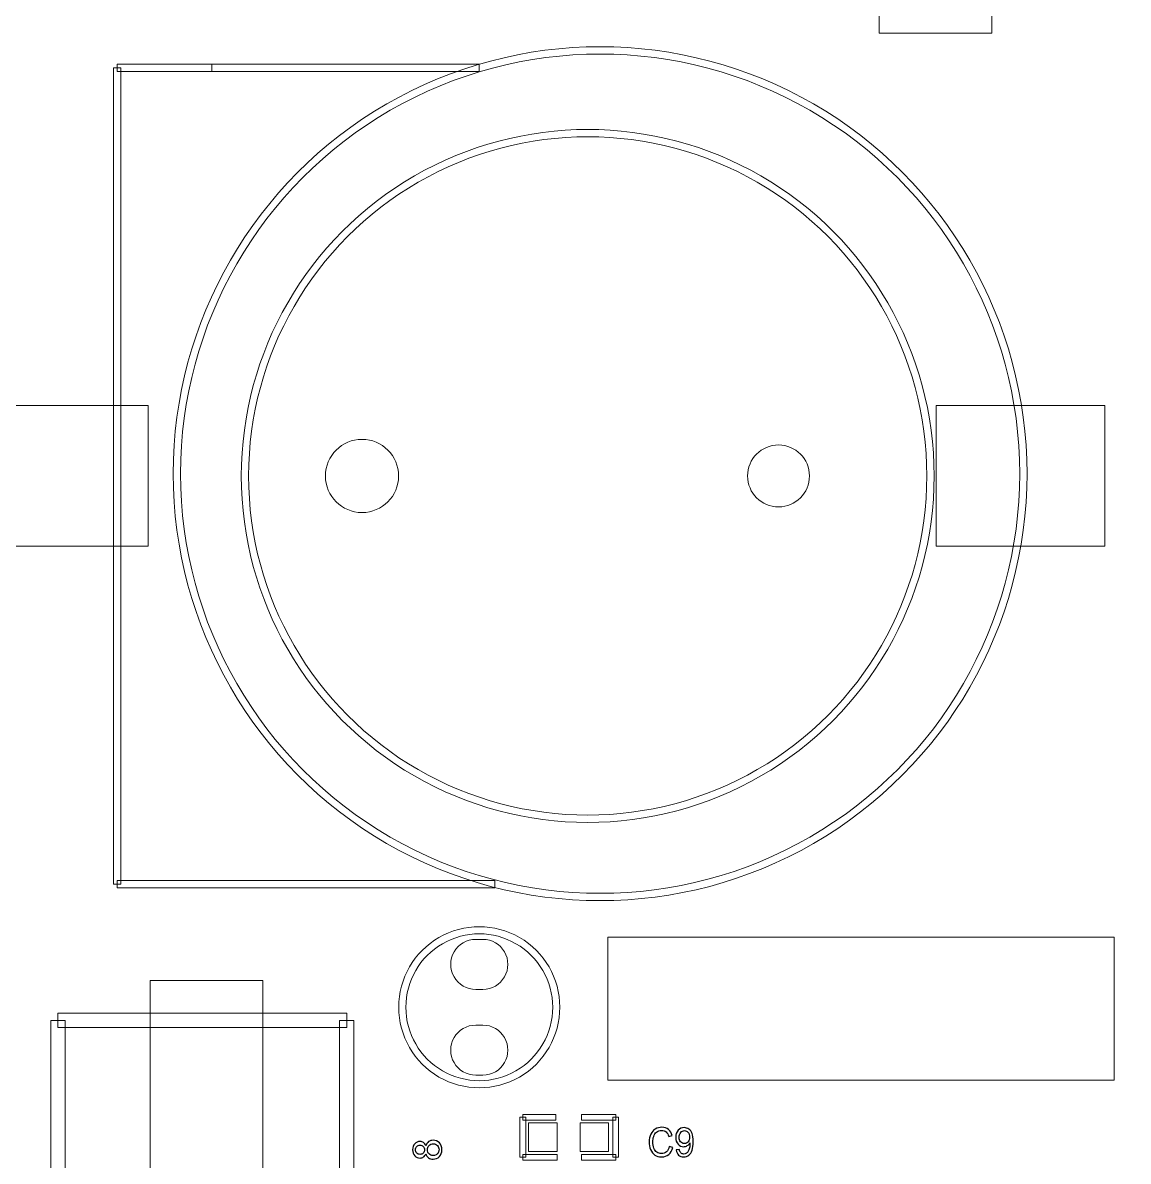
# Model space of a CAD drawing. Header units: millimetres. Extents: x -86 to 67, y -55 to 52.
# Drawn here: x 32.57 to 52.21, y -23.28 to -3.05 of the extents above; entities that cross this region are included whole.
import ezdxf

# ---------------------------------------------------------------- set-up
doc = ezdxf.new("R2010")
doc.units = ezdxf.units.MM
doc.header["$MEASUREMENT"] = 0
for name, color, linetype in [('BG_OUTLINE', 7, 'Continuous'), ('PG_SILKSCREEN_TOP', 7, 'Continuous'), ('PIN_TOP', 7, 'Continuous'), ('RD_SILKSCREEN_TOP', 7, 'Continuous')]:
    doc.layers.add(name, color=color, linetype=linetype)

msp = doc.modelspace()

# ---------------------------------------------------------------- linework, layer by layer
at = {"layer": 'BG_OUTLINE', "color": 3, "lineweight": 9}
msp.add_open_spline([(-60.0926, 34.7331), (-60.0926, 34.7331), (63.7724, 34.7331), (63.7724, 34.7331), (63.7724, 34.7331), (64.585, 34.7336), (65.3646, 34.4113), (65.9396, 33.837), (65.9396, 33.837), (66.5146, 33.2627), (66.8379, 32.4797), (66.8384, 31.667), (66.8384, 31.667), (66.8384, 31.667), (66.8412, -52.28), (66.8412, -52.28), (66.8412, -52.28), (66.8412, -52.28), (66.8384, -52.1933), (66.8384, -52.1933), (66.8384, -52.1933), (66.8389, -53.006), (66.5166, -53.7856), (65.9424, -54.3606), (65.9424, -54.3606), (65.3681, -54.9356), (64.585, -55.2589), (63.7724, -55.2594), (63.7724, -55.2594), (63.7724, -55.2594), (-60.1869, -55.2594), (-60.1869, -55.2594), (-60.1869, -55.2594), (-60.1869, -55.2594), (-60.0853, -55.2518), (-60.0853, -55.2518), (-60.0853, -55.2518), (-60.8979, -55.2523), (-61.6775, -54.9299), (-62.2525, -54.3557), (-62.2525, -54.3557), (-62.8275, -53.7814), (-63.1508, -52.9984), (-63.1513, -52.1857), (-63.1513, -52.1857), (-63.1513, -52.1857), (-63.1587, 31.667), (-63.1587, 31.667), (-63.1587, 31.667), (-63.1592, 32.4797), (-62.8369, 33.2593), (-62.2626, 33.8343), (-62.2626, 33.8343), (-61.6883, 34.4093), (-60.9053, 34.7326), (-60.0926, 34.7331)], degree=3, knots=[0, 0, 0, 0, 0.0714286, 0.0714286, 0.0714286, 0.0714286, 0.1428571, 0.1428571, 0.1428571, 0.1428571, 0.2142857, 0.2142857, 0.2142857, 0.2142857, 0.2857143, 0.2857143, 0.2857143, 0.2857143, 0.3571429, 0.3571429, 0.3571429, 0.3571429, 0.4285714, 0.4285714, 0.4285714, 0.4285714, 0.5, 0.5, 0.5, 0.5, 0.5714286, 0.5714286, 0.5714286, 0.5714286, 0.6428571, 0.6428571, 0.6428571, 0.6428571, 0.7142857, 0.7142857, 0.7142857, 0.7142857, 0.7857143, 0.7857143, 0.7857143, 0.7857143, 0.8571429, 0.8571429, 0.8571429, 0.8571429, 0.9285714, 0.9285714, 0.9285714, 0.9285714, 1, 1, 1, 1], dxfattribs=at)
at = {"layer": 'PG_SILKSCREEN_TOP', "color": 6, "lineweight": 9}
for points, knots in [([(35.2392, -11.0634), (35.2393, -8.3535), (36.685, -5.8495), (39.0319, -4.4946), (39.0319, -4.4946), (41.3787, -3.1397), (44.2701, -3.1398), (46.6169, -4.4947), (46.6169, -4.4947), (48.9637, -5.8497), (50.4093, -8.3538), (50.4093, -11.0636)], [0, 0, 0, 0, 0.3333333, 0.3333333, 0.3333333, 0.3333333, 0.6666667, 0.6666667, 0.6666667, 0.6666667, 1, 1, 1, 1]), ([(50.2793, -11.0636), (50.2793, -8.4002), (48.8584, -5.9391), (46.5519, -4.6074), (46.5519, -4.6074), (44.2453, -3.2756), (41.4035, -3.2756), (39.0969, -4.6072), (39.0969, -4.6072), (36.7903, -5.9389), (35.3693, -8.4), (35.3693, -11.0634)], [0, 0, 0, 0, 0.3333333, 0.3333333, 0.3333333, 0.3333333, 0.6666667, 0.6666667, 0.6666667, 0.6666667, 1, 1, 1, 1]), ([(35.9242, -3.7886), (35.9242, -3.7886), (35.9242, -3.9186), (35.9242, -3.9186), (35.9242, -3.9186), (35.9242, -3.9186), (34.2442, -3.9186), (34.2442, -3.9186), (34.2442, -3.9186), (34.2442, -3.9186), (34.2442, -3.7886), (34.2442, -3.7886), (34.2442, -3.7886), (34.2442, -3.7886), (35.9242, -3.7886), (35.9242, -3.7886)], [0, 0, 0, 0, 0.25, 0.25, 0.25, 0.25, 0.5, 0.5, 0.5, 0.5, 0.75, 0.75, 0.75, 0.75, 1, 1, 1, 1]), ([(40.6742, -3.7886), (40.6742, -3.7886), (40.6742, -3.9186), (40.6742, -3.9186), (40.6742, -3.9186), (40.6742, -3.9186), (35.9242, -3.9186), (35.9242, -3.9186), (35.9242, -3.9186), (35.9242, -3.9186), (35.9242, -3.7886), (35.9242, -3.7886), (35.9242, -3.7886), (35.9242, -3.7886), (40.6742, -3.7886), (40.6742, -3.7886)], [0, 0, 0, 0, 0.25, 0.25, 0.25, 0.25, 0.5, 0.5, 0.5, 0.5, 0.75, 0.75, 0.75, 0.75, 1, 1, 1, 1]), ([(34.1792, -3.8536), (34.1792, -3.8536), (34.3093, -3.8536), (34.3093, -3.8536), (34.3093, -3.8536), (34.3093, -3.8536), (34.3093, -18.3534), (34.3093, -18.3534), (34.3093, -18.3534), (34.3093, -18.3534), (34.1792, -18.3534), (34.1792, -18.3534), (34.1792, -18.3534), (34.1792, -18.3534), (34.1792, -3.8536), (34.1792, -3.8536)], [0, 0, 0, 0, 0.25, 0.25, 0.25, 0.25, 0.5, 0.5, 0.5, 0.5, 0.75, 0.75, 0.75, 0.75, 1, 1, 1, 1]), ([(36.4492, -11.1035), (36.4492, -8.9045), (37.6224, -6.8726), (39.5268, -5.7731), (39.5268, -5.7731), (41.4311, -4.6736), (43.7774, -4.6736), (45.6818, -5.7731), (45.6818, -5.7731), (47.5862, -6.8726), (48.7593, -8.9045), (48.7593, -11.1035)], [0, 0, 0, 0, 0.3333333, 0.3333333, 0.3333333, 0.3333333, 0.6666667, 0.6666667, 0.6666667, 0.6666667, 1, 1, 1, 1]), ([(48.6293, -11.1035), (48.6293, -8.951), (47.4809, -6.962), (45.6168, -5.8857), (45.6168, -5.8857), (43.7526, -4.8094), (41.4559, -4.8094), (39.5918, -5.8857), (39.5918, -5.8857), (37.7276, -6.962), (36.5793, -8.951), (36.5793, -11.1035)], [0, 0, 0, 0, 0.3333333, 0.3333333, 0.3333333, 0.3333333, 0.6666667, 0.6666667, 0.6666667, 0.6666667, 1, 1, 1, 1]), ([(50.4093, -11.0636), (50.4093, -13.7735), (48.9635, -16.2775), (46.6167, -17.6324), (46.6167, -17.6324), (44.2698, -18.9873), (41.3784, -18.9872), (39.0317, -17.6323), (39.0317, -17.6323), (36.6849, -16.2773), (35.2392, -13.7732), (35.2392, -11.0634)], [0, 0, 0, 0, 0.3333333, 0.3333333, 0.3333333, 0.3333333, 0.6666667, 0.6666667, 0.6666667, 0.6666667, 1, 1, 1, 1]), ([(35.3693, -11.0634), (35.3693, -13.7268), (36.7901, -16.1879), (39.0967, -17.5196), (39.0967, -17.5196), (41.4032, -18.8514), (44.2451, -18.8514), (46.5517, -17.5198), (46.5517, -17.5198), (48.8583, -16.1881), (50.2792, -13.727), (50.2793, -11.0636)], [0, 0, 0, 0, 0.3333333, 0.3333333, 0.3333333, 0.3333333, 0.6666667, 0.6666667, 0.6666667, 0.6666667, 1, 1, 1, 1]), ([(48.7593, -11.1035), (48.7593, -13.3025), (47.5862, -15.3344), (45.6818, -16.4339), (45.6818, -16.4339), (43.7774, -17.5334), (41.4311, -17.5334), (39.5268, -16.4339), (39.5268, -16.4339), (37.6224, -15.3344), (36.4492, -13.3025), (36.4492, -11.1035)], [0, 0, 0, 0, 0.3333333, 0.3333333, 0.3333333, 0.3333333, 0.6666667, 0.6666667, 0.6666667, 0.6666667, 1, 1, 1, 1]), ([(36.5793, -11.1035), (36.5793, -13.256), (37.7276, -15.245), (39.5918, -16.3213), (39.5918, -16.3213), (41.4559, -17.3976), (43.7526, -17.3976), (45.6168, -16.3213), (45.6168, -16.3213), (47.4809, -15.245), (48.6293, -13.256), (48.6293, -11.1035)], [0, 0, 0, 0, 0.3333333, 0.3333333, 0.3333333, 0.3333333, 0.6666667, 0.6666667, 0.6666667, 0.6666667, 1, 1, 1, 1]), ([(34.2442, -18.4184), (34.2442, -18.4184), (34.2442, -18.2884), (34.2442, -18.2884), (34.2442, -18.2884), (34.2442, -18.2884), (40.9541, -18.2884), (40.9541, -18.2884), (40.9541, -18.2884), (40.9541, -18.2884), (40.9541, -18.4184), (40.9541, -18.4184), (40.9541, -18.4184), (40.9541, -18.4184), (34.2442, -18.4184), (34.2442, -18.4184)], [0, 0, 0, 0, 0.25, 0.25, 0.25, 0.25, 0.5, 0.5, 0.5, 0.5, 0.75, 0.75, 0.75, 0.75, 1, 1, 1, 1]), ([(39.2457, -20.5427), (39.2457, -20.0313), (39.5185, -19.5588), (39.9614, -19.3031), (39.9614, -19.3031), (40.4042, -19.0474), (40.9498, -19.0474), (41.3927, -19.3031), (41.3927, -19.3031), (41.8355, -19.5588), (42.1083, -20.0313), (42.1083, -20.5427)], [0, 0, 0, 0, 0.3333333, 0.3333333, 0.3333333, 0.3333333, 0.6666667, 0.6666667, 0.6666667, 0.6666667, 1, 1, 1, 1]), ([(41.9813, -20.5427), (41.9813, -20.0767), (41.7327, -19.6461), (41.3292, -19.4131), (41.3292, -19.4131), (40.9256, -19.1801), (40.4284, -19.1801), (40.0249, -19.4131), (40.0249, -19.4131), (39.6213, -19.6461), (39.3727, -20.0767), (39.3727, -20.5427)], [0, 0, 0, 0, 0.3333333, 0.3333333, 0.3333333, 0.3333333, 0.6666667, 0.6666667, 0.6666667, 0.6666667, 1, 1, 1, 1]), ([(42.1083, -20.5427), (42.1083, -21.054), (41.8355, -21.5265), (41.3927, -21.7822), (41.3927, -21.7822), (40.9498, -22.0379), (40.4042, -22.0379), (39.9614, -21.7822), (39.9614, -21.7822), (39.5185, -21.5265), (39.2457, -21.054), (39.2457, -20.5427)], [0, 0, 0, 0, 0.3333333, 0.3333333, 0.3333333, 0.3333333, 0.6666667, 0.6666667, 0.6666667, 0.6666667, 1, 1, 1, 1]), ([(39.3727, -20.5427), (39.3727, -21.0086), (39.6213, -21.4392), (40.0249, -21.6722), (40.0249, -21.6722), (40.4284, -21.9052), (40.9256, -21.9052), (41.3292, -21.6722), (41.3292, -21.6722), (41.7327, -21.4392), (41.9813, -21.0086), (41.9813, -20.5427)], [0, 0, 0, 0, 0.3333333, 0.3333333, 0.3333333, 0.3333333, 0.6666667, 0.6666667, 0.6666667, 0.6666667, 1, 1, 1, 1]), ([(33.0641, -20.7763), (33.0641, -20.7763), (33.3181, -20.7763), (33.3181, -20.7763), (33.3181, -20.7763), (33.3181, -20.7763), (33.3181, -32.2063), (33.3181, -32.2063), (33.3181, -32.2063), (33.3181, -32.2063), (33.0641, -32.2063), (33.0641, -32.2063), (33.0641, -32.2063), (33.0641, -32.2063), (33.0641, -20.7763), (33.0641, -20.7763)], [0, 0, 0, 0, 0.25, 0.25, 0.25, 0.25, 0.5, 0.5, 0.5, 0.5, 0.75, 0.75, 0.75, 0.75, 1, 1, 1, 1]), ([(38.3219, -20.6493), (38.3219, -20.6493), (38.3219, -20.9033), (38.3219, -20.9033), (38.3219, -20.9033), (38.3219, -20.9033), (33.1911, -20.9033), (33.1911, -20.9033), (33.1911, -20.9033), (33.1911, -20.9033), (33.1911, -20.6493), (33.1911, -20.6493), (33.1911, -20.6493), (33.1911, -20.6493), (38.3219, -20.6493), (38.3219, -20.6493)], [0, 0, 0, 0, 0.25, 0.25, 0.25, 0.25, 0.5, 0.5, 0.5, 0.5, 0.75, 0.75, 0.75, 0.75, 1, 1, 1, 1]), ([(38.4489, -32.2063), (38.4489, -32.2063), (38.1949, -32.2063), (38.1949, -32.2063), (38.1949, -32.2063), (38.1949, -32.2063), (38.1949, -20.7763), (38.1949, -20.7763), (38.1949, -20.7763), (38.1949, -20.7763), (38.4489, -20.7763), (38.4489, -20.7763), (38.4489, -20.7763), (38.4489, -20.7763), (38.4489, -32.2063), (38.4489, -32.2063)], [0, 0, 0, 0, 0.25, 0.25, 0.25, 0.25, 0.5, 0.5, 0.5, 0.5, 0.75, 0.75, 0.75, 0.75, 1, 1, 1, 1]), ([(41.4512, -22.5467), (41.4512, -22.5467), (41.4512, -22.4451), (41.4512, -22.4451), (41.4512, -22.4451), (41.4512, -22.4451), (42.0354, -22.4451), (42.0354, -22.4451), (42.0354, -22.4451), (42.0354, -22.4451), (42.0354, -22.5467), (42.0354, -22.5467), (42.0354, -22.5467), (42.0354, -22.5467), (41.4512, -22.5467), (41.4512, -22.5467)], [0, 0, 0, 0, 0.25, 0.25, 0.25, 0.25, 0.5, 0.5, 0.5, 0.5, 0.75, 0.75, 0.75, 0.75, 1, 1, 1, 1]), ([(43.1022, -22.4451), (43.1022, -22.4451), (43.1022, -22.5467), (43.1022, -22.5467), (43.1022, -22.5467), (43.1022, -22.5467), (42.4926, -22.5467), (42.4926, -22.5467), (42.4926, -22.5467), (42.4926, -22.5467), (42.4926, -22.4451), (42.4926, -22.4451), (42.4926, -22.4451), (42.4926, -22.4451), (43.1022, -22.4451), (43.1022, -22.4451)], [0, 0, 0, 0, 0.25, 0.25, 0.25, 0.25, 0.5, 0.5, 0.5, 0.5, 0.75, 0.75, 0.75, 0.75, 1, 1, 1, 1]), ([(41.502, -23.2071), (41.502, -23.2071), (41.4004, -23.2071), (41.4004, -23.2071), (41.4004, -23.2071), (41.4004, -23.2071), (41.4004, -22.4959), (41.4004, -22.4959), (41.4004, -22.4959), (41.4004, -22.4959), (41.502, -22.4959), (41.502, -22.4959), (41.502, -22.4959), (41.502, -22.4959), (41.502, -23.2071), (41.502, -23.2071)], [0, 0, 0, 0, 0.25, 0.25, 0.25, 0.25, 0.5, 0.5, 0.5, 0.5, 0.75, 0.75, 0.75, 0.75, 1, 1, 1, 1]), ([(43.153, -23.2071), (43.153, -23.2071), (43.0514, -23.2071), (43.0514, -23.2071), (43.0514, -23.2071), (43.0514, -23.2071), (43.0514, -22.4959), (43.0514, -22.4959), (43.0514, -22.4959), (43.0514, -22.4959), (43.153, -22.4959), (43.153, -22.4959), (43.153, -22.4959), (43.153, -22.4959), (43.153, -23.2071), (43.153, -23.2071)], [0, 0, 0, 0, 0.25, 0.25, 0.25, 0.25, 0.5, 0.5, 0.5, 0.5, 0.75, 0.75, 0.75, 0.75, 1, 1, 1, 1]), ([(42.0608, -23.1563), (42.0608, -23.1563), (42.0608, -23.2579), (42.0608, -23.2579), (42.0608, -23.2579), (42.0608, -23.2579), (41.4512, -23.2579), (41.4512, -23.2579), (41.4512, -23.2579), (41.4512, -23.2579), (41.4512, -23.1563), (41.4512, -23.1563), (41.4512, -23.1563), (41.4512, -23.1563), (42.0608, -23.1563), (42.0608, -23.1563)], [0, 0, 0, 0, 0.25, 0.25, 0.25, 0.25, 0.5, 0.5, 0.5, 0.5, 0.75, 0.75, 0.75, 0.75, 1, 1, 1, 1]), ([(43.1022, -23.1563), (43.1022, -23.1563), (43.1022, -23.2579), (43.1022, -23.2579), (43.1022, -23.2579), (43.1022, -23.2579), (42.4926, -23.2579), (42.4926, -23.2579), (42.4926, -23.2579), (42.4926, -23.2579), (42.4926, -23.1563), (42.4926, -23.1563), (42.4926, -23.1563), (42.4926, -23.1563), (43.1022, -23.1563), (43.1022, -23.1563)], [0, 0, 0, 0, 0.25, 0.25, 0.25, 0.25, 0.5, 0.5, 0.5, 0.5, 0.75, 0.75, 0.75, 0.75, 1, 1, 1, 1])]:
    msp.add_open_spline(points, degree=3, knots=knots, dxfattribs=at)
at = {"layer": 'PIN_TOP', "lineweight": 9}
for points, knots in [([(49.7842, -3.2376), (49.7842, -3.2376), (47.7842, -3.2376), (47.7842, -3.2376), (47.7842, -3.2376), (47.7842, -3.2376), (47.7842, 0.2625), (47.7842, 0.2625), (47.7842, 0.2625), (47.7842, 0.2625), (49.7842, 0.2625), (49.7842, 0.2625), (49.7842, 0.2625), (49.7842, 0.2625), (49.7842, -3.2376), (49.7842, -3.2376)], [0, 0, 0, 0, 0.25, 0.25, 0.25, 0.25, 0.5, 0.5, 0.5, 0.5, 0.75, 0.75, 0.75, 0.75, 1, 1, 1, 1]), ([(34.7943, -9.8534), (34.7943, -9.8534), (34.7943, -12.3536), (34.7943, -12.3536), (34.7943, -12.3536), (34.7943, -12.3536), (31.7943, -12.3536), (31.7943, -12.3536), (31.7943, -12.3536), (31.7943, -12.3536), (31.7943, -9.8534), (31.7943, -9.8534), (31.7943, -9.8534), (31.7943, -9.8534), (34.7943, -9.8534), (34.7943, -9.8534)], [0, 0, 0, 0, 0.25, 0.25, 0.25, 0.25, 0.5, 0.5, 0.5, 0.5, 0.75, 0.75, 0.75, 0.75, 1, 1, 1, 1]), ([(51.7942, -9.8534), (51.7942, -9.8534), (51.7942, -12.3536), (51.7942, -12.3536), (51.7942, -12.3536), (51.7942, -12.3536), (48.7942, -12.3536), (48.7942, -12.3536), (48.7942, -12.3536), (48.7942, -12.3536), (48.7942, -9.8534), (48.7942, -9.8534), (48.7942, -9.8534), (48.7942, -9.8534), (51.7942, -9.8534), (51.7942, -9.8534)], [0, 0, 0, 0, 0.25, 0.25, 0.25, 0.25, 0.5, 0.5, 0.5, 0.5, 0.75, 0.75, 0.75, 0.75, 1, 1, 1, 1]), ([(39.2442, -11.1035), (39.2442, -10.7445), (38.9532, -10.4535), (38.5942, -10.4535), (38.5942, -10.4535), (38.2353, -10.4535), (37.9442, -10.7445), (37.9442, -11.1035), (37.9442, -11.1035), (37.9442, -11.4625), (38.2353, -11.7535), (38.5942, -11.7535), (38.5942, -11.7535), (38.9532, -11.7535), (39.2442, -11.4625), (39.2442, -11.1035)], [0, 0, 0, 0, 0.25, 0.25, 0.25, 0.25, 0.5, 0.5, 0.5, 0.5, 0.75, 0.75, 0.75, 0.75, 1, 1, 1, 1]), ([(46.5443, -11.1035), (46.5443, -10.7997), (46.298, -10.5535), (45.9943, -10.5535), (45.9943, -10.5535), (45.6905, -10.5535), (45.4442, -10.7997), (45.4442, -11.1035), (45.4442, -11.1035), (45.4442, -11.4073), (45.6905, -11.6535), (45.9943, -11.6535), (45.9943, -11.6535), (46.298, -11.6535), (46.5443, -11.4073), (46.5443, -11.1035)], [0, 0, 0, 0, 0.25, 0.25, 0.25, 0.25, 0.5, 0.5, 0.5, 0.5, 0.75, 0.75, 0.75, 0.75, 1, 1, 1, 1]), ([(40.6135, -19.3362), (40.6135, -19.3362), (40.7405, -19.3362), (40.7405, -19.3362), (40.7405, -19.3362), (40.8993, -19.3362), (41.0461, -19.4209), (41.1255, -19.5584), (41.1255, -19.5584), (41.2049, -19.6959), (41.2049, -19.8654), (41.1255, -20.0029), (41.1255, -20.0029), (41.0461, -20.1404), (40.8993, -20.2252), (40.7405, -20.2252), (40.7405, -20.2252), (40.7405, -20.2252), (40.6135, -20.2252), (40.6135, -20.2252), (40.6135, -20.2252), (40.4547, -20.2252), (40.308, -20.1404), (40.2286, -20.0029), (40.2286, -20.0029), (40.1492, -19.8654), (40.1492, -19.6959), (40.2286, -19.5584), (40.2286, -19.5584), (40.308, -19.4209), (40.4547, -19.3362), (40.6135, -19.3362)], [0, 0, 0, 0, 0.125, 0.125, 0.125, 0.125, 0.25, 0.25, 0.25, 0.25, 0.375, 0.375, 0.375, 0.375, 0.5, 0.5, 0.5, 0.5, 0.625, 0.625, 0.625, 0.625, 0.75, 0.75, 0.75, 0.75, 0.875, 0.875, 0.875, 0.875, 1, 1, 1, 1]), ([(51.9588, -21.8381), (51.9588, -21.8381), (42.9588, -21.8381), (42.9588, -21.8381), (42.9588, -21.8381), (42.9588, -21.8381), (42.9588, -19.2981), (42.9588, -19.2981), (42.9588, -19.2981), (42.9588, -19.2981), (51.9588, -19.2981), (51.9588, -19.2981), (51.9588, -19.2981), (51.9588, -19.2981), (51.9588, -21.8381), (51.9588, -21.8381)], [0, 0, 0, 0, 0.25, 0.25, 0.25, 0.25, 0.5, 0.5, 0.5, 0.5, 0.75, 0.75, 0.75, 0.75, 1, 1, 1, 1]), ([(34.8327, -20.0677), (34.8327, -20.0677), (36.8327, -20.0677), (36.8327, -20.0677), (36.8327, -20.0677), (36.8327, -20.0677), (36.8327, -23.5678), (36.8327, -23.5678), (36.8327, -23.5678), (36.8327, -23.5678), (34.8327, -23.5678), (34.8327, -23.5678), (34.8327, -23.5678), (34.8327, -23.5678), (34.8327, -20.0677), (34.8327, -20.0677)], [0, 0, 0, 0, 0.25, 0.25, 0.25, 0.25, 0.5, 0.5, 0.5, 0.5, 0.75, 0.75, 0.75, 0.75, 1, 1, 1, 1]), ([(40.6135, -20.8602), (40.6135, -20.8602), (40.7405, -20.8602), (40.7405, -20.8602), (40.7405, -20.8602), (40.8993, -20.8602), (41.0461, -20.9449), (41.1255, -21.0824), (41.1255, -21.0824), (41.2049, -21.2199), (41.2049, -21.3894), (41.1255, -21.5269), (41.1255, -21.5269), (41.0461, -21.6644), (40.8993, -21.7492), (40.7405, -21.7492), (40.7405, -21.7492), (40.7405, -21.7492), (40.6135, -21.7492), (40.6135, -21.7492), (40.6135, -21.7492), (40.4547, -21.7492), (40.308, -21.6644), (40.2286, -21.5269), (40.2286, -21.5269), (40.1492, -21.3894), (40.1492, -21.2199), (40.2286, -21.0824), (40.2286, -21.0824), (40.308, -20.9449), (40.4547, -20.8602), (40.6135, -20.8602)], [0, 0, 0, 0, 0.125, 0.125, 0.125, 0.125, 0.25, 0.25, 0.25, 0.25, 0.375, 0.375, 0.375, 0.375, 0.5, 0.5, 0.5, 0.5, 0.625, 0.625, 0.625, 0.625, 0.75, 0.75, 0.75, 0.75, 0.875, 0.875, 0.875, 0.875, 1, 1, 1, 1]), ([(42.0608, -22.5975), (42.0608, -22.5975), (42.0608, -23.1055), (42.0608, -23.1055), (42.0608, -23.1055), (42.0608, -23.1055), (41.5528, -23.1055), (41.5528, -23.1055), (41.5528, -23.1055), (41.5528, -23.1055), (41.5528, -22.5975), (41.5528, -22.5975), (41.5528, -22.5975), (41.5528, -22.5975), (42.0608, -22.5975), (42.0608, -22.5975)], [0, 0, 0, 0, 0.25, 0.25, 0.25, 0.25, 0.5, 0.5, 0.5, 0.5, 0.75, 0.75, 0.75, 0.75, 1, 1, 1, 1]), ([(42.9752, -22.5975), (42.9752, -22.5975), (42.9752, -23.1055), (42.9752, -23.1055), (42.9752, -23.1055), (42.9752, -23.1055), (42.4672, -23.1055), (42.4672, -23.1055), (42.4672, -23.1055), (42.4672, -23.1055), (42.4672, -22.5975), (42.4672, -22.5975), (42.4672, -22.5975), (42.4672, -22.5975), (42.9752, -22.5975), (42.9752, -22.5975)], [0, 0, 0, 0, 0.25, 0.25, 0.25, 0.25, 0.5, 0.5, 0.5, 0.5, 0.75, 0.75, 0.75, 0.75, 1, 1, 1, 1])]:
    msp.add_open_spline(points, degree=3, knots=knots, dxfattribs=at)
at = {"layer": 'RD_SILKSCREEN_TOP', "color": 8}
for points, knots in [([(44.0518, -23.0141), (44.0518, -23.0141), (44.1144, -23.0312), (44.1144, -23.0312), (44.1144, -23.0312), (44.1013, -23.0864), (44.0776, -23.1286), (44.0437, -23.1578), (44.0437, -23.1578), (44.0096, -23.1868), (43.9679, -23.2013), (43.9186, -23.2013), (43.9186, -23.2013), (43.8677, -23.2013), (43.8263, -23.1901), (43.7943, -23.1678), (43.7943, -23.1678), (43.7624, -23.1454), (43.7381, -23.1131), (43.7214, -23.0707), (43.7214, -23.0707), (43.7048, -23.0283), (43.6965, -22.9828), (43.6965, -22.9342), (43.6965, -22.9342), (43.6965, -22.8812), (43.7058, -22.835), (43.7247, -22.7955), (43.7247, -22.7955), (43.7435, -22.756), (43.7703, -22.7261), (43.805, -22.7055), (43.805, -22.7055), (43.8397, -22.685), (43.8779, -22.6748), (43.9196, -22.6748), (43.9196, -22.6748), (43.967, -22.6748), (44.0067, -22.6878), (44.0389, -22.7137), (44.0389, -22.7137), (44.0711, -22.7397), (44.0936, -22.7761), (44.1062, -22.8231), (44.1062, -22.8231), (44.1062, -22.8231), (44.0448, -22.8388), (44.0448, -22.8388), (44.0448, -22.8388), (44.0337, -22.8017), (44.0179, -22.7748), (43.997, -22.7578), (43.997, -22.7578), (43.9762, -22.7409), (43.95, -22.7325), (43.9183, -22.7325), (43.9183, -22.7325), (43.882, -22.7325), (43.8517, -22.7418), (43.8273, -22.7605), (43.8273, -22.7605), (43.8028, -22.7794), (43.7857, -22.8045), (43.7759, -22.8362), (43.7759, -22.8362), (43.7659, -22.8677), (43.761, -22.9003), (43.761, -22.9338), (43.761, -22.9338), (43.761, -22.9772), (43.7669, -23.0149), (43.7785, -23.0473), (43.7785, -23.0473), (43.7903, -23.0795), (43.8085, -23.1037), (43.8332, -23.1197), (43.8332, -23.1197), (43.8579, -23.1357), (43.8847, -23.1436), (43.9136, -23.1436), (43.9136, -23.1436), (43.9486, -23.1436), (43.9782, -23.1327), (44.0025, -23.111), (44.0025, -23.111), (44.0269, -23.0892), (44.0432, -23.0569), (44.0518, -23.0141)], [0, 0, 0, 0, 0.0454545, 0.0454545, 0.0454545, 0.0454545, 0.0909091, 0.0909091, 0.0909091, 0.0909091, 0.1363636, 0.1363636, 0.1363636, 0.1363636, 0.1818182, 0.1818182, 0.1818182, 0.1818182, 0.2272727, 0.2272727, 0.2272727, 0.2272727, 0.2727273, 0.2727273, 0.2727273, 0.2727273, 0.3181818, 0.3181818, 0.3181818, 0.3181818, 0.3636364, 0.3636364, 0.3636364, 0.3636364, 0.4090909, 0.4090909, 0.4090909, 0.4090909, 0.4545455, 0.4545455, 0.4545455, 0.4545455, 0.5, 0.5, 0.5, 0.5, 0.5454545, 0.5454545, 0.5454545, 0.5454545, 0.5909091, 0.5909091, 0.5909091, 0.5909091, 0.6363636, 0.6363636, 0.6363636, 0.6363636, 0.6818182, 0.6818182, 0.6818182, 0.6818182, 0.7272727, 0.7272727, 0.7272727, 0.7272727, 0.7727273, 0.7727273, 0.7727273, 0.7727273, 0.8181818, 0.8181818, 0.8181818, 0.8181818, 0.8636364, 0.8636364, 0.8636364, 0.8636364, 0.9090909, 0.9090909, 0.9090909, 0.9090909, 0.9545455, 0.9545455, 0.9545455, 0.9545455, 1, 1, 1, 1]), ([(44.1766, -23.0749), (44.1766, -23.0749), (44.2324, -23.0693), (44.2324, -23.0693), (44.2324, -23.0693), (44.2372, -23.0975), (44.2462, -23.118), (44.2594, -23.1308), (44.2594, -23.1308), (44.2728, -23.1435), (44.2898, -23.1499), (44.3108, -23.1499), (44.3108, -23.1499), (44.3286, -23.1499), (44.3442, -23.1455), (44.3577, -23.1367), (44.3577, -23.1367), (44.3711, -23.1279), (44.3821, -23.1161), (44.3907, -23.1014), (44.3907, -23.1014), (44.3994, -23.0867), (44.4065, -23.0668), (44.4124, -23.0419), (44.4124, -23.0419), (44.418, -23.0169), (44.421, -22.9914), (44.421, -22.9655), (44.421, -22.9655), (44.421, -22.9628), (44.4209, -22.9585), (44.4207, -22.953), (44.4207, -22.953), (44.409, -22.9728), (44.3933, -22.9891), (44.3732, -23.0014), (44.3732, -23.0014), (44.353, -23.0139), (44.3312, -23.02), (44.3079, -23.02), (44.3079, -23.02), (44.2687, -23.02), (44.2356, -23.0047), (44.2086, -22.9741), (44.2086, -22.9741), (44.1814, -22.9436), (44.1679, -22.9034), (44.1679, -22.8534), (44.1679, -22.8534), (44.1679, -22.8017), (44.182, -22.7602), (44.2103, -22.7287), (44.2103, -22.7287), (44.2386, -22.6971), (44.274, -22.6814), (44.3166, -22.6814), (44.3166, -22.6814), (44.3473, -22.6814), (44.3754, -22.6904), (44.4009, -22.7082), (44.4009, -22.7082), (44.4263, -22.7259), (44.4457, -22.7514), (44.4589, -22.7844), (44.4589, -22.7844), (44.4721, -22.8173), (44.4788, -22.8651), (44.4788, -22.9277), (44.4788, -22.9277), (44.4788, -22.9926), (44.4723, -23.0444), (44.4592, -23.0831), (44.4592, -23.0831), (44.4459, -23.1216), (44.4264, -23.1509), (44.4006, -23.171), (44.4006, -23.171), (44.3746, -23.1912), (44.3443, -23.2013), (44.3094, -23.2013), (44.3094, -23.2013), (44.2724, -23.2013), (44.2423, -23.1902), (44.2189, -23.1681), (44.2189, -23.1681), (44.1954, -23.146), (44.1814, -23.115), (44.1766, -23.0749)], [0, 0, 0, 0, 0.0454545, 0.0454545, 0.0454545, 0.0454545, 0.0909091, 0.0909091, 0.0909091, 0.0909091, 0.1363636, 0.1363636, 0.1363636, 0.1363636, 0.1818182, 0.1818182, 0.1818182, 0.1818182, 0.2272727, 0.2272727, 0.2272727, 0.2272727, 0.2727273, 0.2727273, 0.2727273, 0.2727273, 0.3181818, 0.3181818, 0.3181818, 0.3181818, 0.3636364, 0.3636364, 0.3636364, 0.3636364, 0.4090909, 0.4090909, 0.4090909, 0.4090909, 0.4545455, 0.4545455, 0.4545455, 0.4545455, 0.5, 0.5, 0.5, 0.5, 0.5454545, 0.5454545, 0.5454545, 0.5454545, 0.5909091, 0.5909091, 0.5909091, 0.5909091, 0.6363636, 0.6363636, 0.6363636, 0.6363636, 0.6818182, 0.6818182, 0.6818182, 0.6818182, 0.7272727, 0.7272727, 0.7272727, 0.7272727, 0.7727273, 0.7727273, 0.7727273, 0.7727273, 0.8181818, 0.8181818, 0.8181818, 0.8181818, 0.8636364, 0.8636364, 0.8636364, 0.8636364, 0.9090909, 0.9090909, 0.9090909, 0.9090909, 0.9545455, 0.9545455, 0.9545455, 0.9545455, 1, 1, 1, 1]), ([(44.4142, -22.8502), (44.4142, -22.8144), (44.4054, -22.7858), (44.3877, -22.7648), (44.3877, -22.7648), (44.3699, -22.7437), (44.3486, -22.7332), (44.3236, -22.7332), (44.3236, -22.7332), (44.2979, -22.7332), (44.2754, -22.7445), (44.2563, -22.7672), (44.2563, -22.7672), (44.2372, -22.7899), (44.2276, -22.8193), (44.2276, -22.8554), (44.2276, -22.8554), (44.2276, -22.8879), (44.2367, -22.9142), (44.2549, -22.9344), (44.2549, -22.9344), (44.273, -22.9547), (44.2954, -22.9648), (44.322, -22.9648), (44.322, -22.9648), (44.349, -22.9648), (44.371, -22.9547), (44.3882, -22.9344), (44.3882, -22.9344), (44.4056, -22.9142), (44.4142, -22.8861), (44.4142, -22.8502)], [0, 0, 0, 0, 0.125, 0.125, 0.125, 0.125, 0.25, 0.25, 0.25, 0.25, 0.375, 0.375, 0.375, 0.375, 0.5, 0.5, 0.5, 0.5, 0.625, 0.625, 0.625, 0.625, 0.75, 0.75, 0.75, 0.75, 0.875, 0.875, 0.875, 0.875, 1, 1, 1, 1]), ([(39.7283, -23.1443), (39.7189, -23.1703), (39.7053, -23.1895), (39.6877, -23.2021), (39.6877, -23.2021), (39.6701, -23.2145), (39.649, -23.2208), (39.6245, -23.2208), (39.6245, -23.2208), (39.5874, -23.2208), (39.5563, -23.2075), (39.5311, -23.1808), (39.5311, -23.1808), (39.5058, -23.1542), (39.4932, -23.1189), (39.4932, -23.0746), (39.4932, -23.0746), (39.4932, -23.0302), (39.5061, -22.9944), (39.5319, -22.9672), (39.5319, -22.9672), (39.5578, -22.9402), (39.5892, -22.9267), (39.6263, -22.9267), (39.6263, -22.9267), (39.6499, -22.9267), (39.6704, -22.9329), (39.6879, -22.9452), (39.6879, -22.9452), (39.7053, -22.9576), (39.7189, -22.9764), (39.7283, -23.0016), (39.7283, -23.0016), (39.7385, -22.9704), (39.7549, -22.9466), (39.7776, -22.9303), (39.7776, -22.9303), (39.8003, -22.914), (39.8274, -22.9058), (39.8588, -22.9058), (39.8588, -22.9058), (39.9025, -22.9058), (39.939, -22.9213), (39.9686, -22.952), (39.9686, -22.952), (39.9982, -22.9828), (40.0131, -23.0233), (40.0131, -23.0736), (40.0131, -23.0736), (40.0131, -23.1238), (39.9982, -23.1642), (39.9685, -23.1951), (39.9685, -23.1951), (39.9387, -23.2259), (39.9016, -23.2413), (39.8572, -23.2413), (39.8572, -23.2413), (39.8241, -23.2413), (39.7964, -23.2329), (39.774, -23.216), (39.774, -23.216), (39.7517, -23.1993), (39.7364, -23.1754), (39.7283, -23.1443)], [0, 0, 0, 0, 0.0625, 0.0625, 0.0625, 0.0625, 0.125, 0.125, 0.125, 0.125, 0.1875, 0.1875, 0.1875, 0.1875, 0.25, 0.25, 0.25, 0.25, 0.3125, 0.3125, 0.3125, 0.3125, 0.375, 0.375, 0.375, 0.375, 0.4375, 0.4375, 0.4375, 0.4375, 0.5, 0.5, 0.5, 0.5, 0.5625, 0.5625, 0.5625, 0.5625, 0.625, 0.625, 0.625, 0.625, 0.6875, 0.6875, 0.6875, 0.6875, 0.75, 0.75, 0.75, 0.75, 0.8125, 0.8125, 0.8125, 0.8125, 0.875, 0.875, 0.875, 0.875, 0.9375, 0.9375, 0.9375, 0.9375, 1, 1, 1, 1]), ([(39.6224, -23.1569), (39.6464, -23.1569), (39.6661, -23.1491), (39.6814, -23.1337), (39.6814, -23.1337), (39.6967, -23.1181), (39.7044, -23.098), (39.7044, -23.0732), (39.7044, -23.0732), (39.7044, -23.0492), (39.6968, -23.0294), (39.6816, -23.0139), (39.6816, -23.0139), (39.6665, -22.9985), (39.6479, -22.991), (39.6259, -22.991), (39.6259, -22.991), (39.6029, -22.991), (39.5837, -22.9988), (39.5681, -23.0147), (39.5681, -23.0147), (39.5524, -23.0305), (39.5446, -23.0502), (39.5446, -23.0739), (39.5446, -23.0739), (39.5446, -23.0978), (39.5523, -23.1175), (39.5675, -23.1333), (39.5675, -23.1333), (39.5828, -23.1491), (39.6011, -23.1569), (39.6224, -23.1569)], [0, 0, 0, 0, 0.125, 0.125, 0.125, 0.125, 0.25, 0.25, 0.25, 0.25, 0.375, 0.375, 0.375, 0.375, 0.5, 0.5, 0.5, 0.5, 0.625, 0.625, 0.625, 0.625, 0.75, 0.75, 0.75, 0.75, 0.875, 0.875, 0.875, 0.875, 1, 1, 1, 1]), ([(39.8575, -23.1771), (39.8753, -23.1771), (39.8926, -23.1728), (39.9092, -23.1644), (39.9092, -23.1644), (39.9259, -23.156), (39.9389, -23.1434), (39.948, -23.1267), (39.948, -23.1267), (39.9571, -23.11), (39.9617, -23.0921), (39.9617, -23.0729), (39.9617, -23.0729), (39.9617, -23.043), (39.9521, -23.0183), (39.9328, -22.9989), (39.9328, -22.9989), (39.9136, -22.9795), (39.8892, -22.9697), (39.8596, -22.9697), (39.8596, -22.9697), (39.8294, -22.9697), (39.8046, -22.9797), (39.7849, -22.9997), (39.7849, -22.9997), (39.7652, -23.0198), (39.7554, -23.0449), (39.7554, -23.075), (39.7554, -23.075), (39.7554, -23.1044), (39.7651, -23.1287), (39.7845, -23.148), (39.7845, -23.148), (39.8041, -23.1673), (39.8284, -23.1771), (39.8575, -23.1771)], [0, 0, 0, 0, 0.1111111, 0.1111111, 0.1111111, 0.1111111, 0.2222222, 0.2222222, 0.2222222, 0.2222222, 0.3333333, 0.3333333, 0.3333333, 0.3333333, 0.4444444, 0.4444444, 0.4444444, 0.4444444, 0.5555556, 0.5555556, 0.5555556, 0.5555556, 0.6666667, 0.6666667, 0.6666667, 0.6666667, 0.7777778, 0.7777778, 0.7777778, 0.7777778, 0.8888889, 0.8888889, 0.8888889, 0.8888889, 1, 1, 1, 1])]:
    msp.add_open_spline(points, degree=3, knots=knots, dxfattribs=at)

doc.saveas('drawing.dxf')
